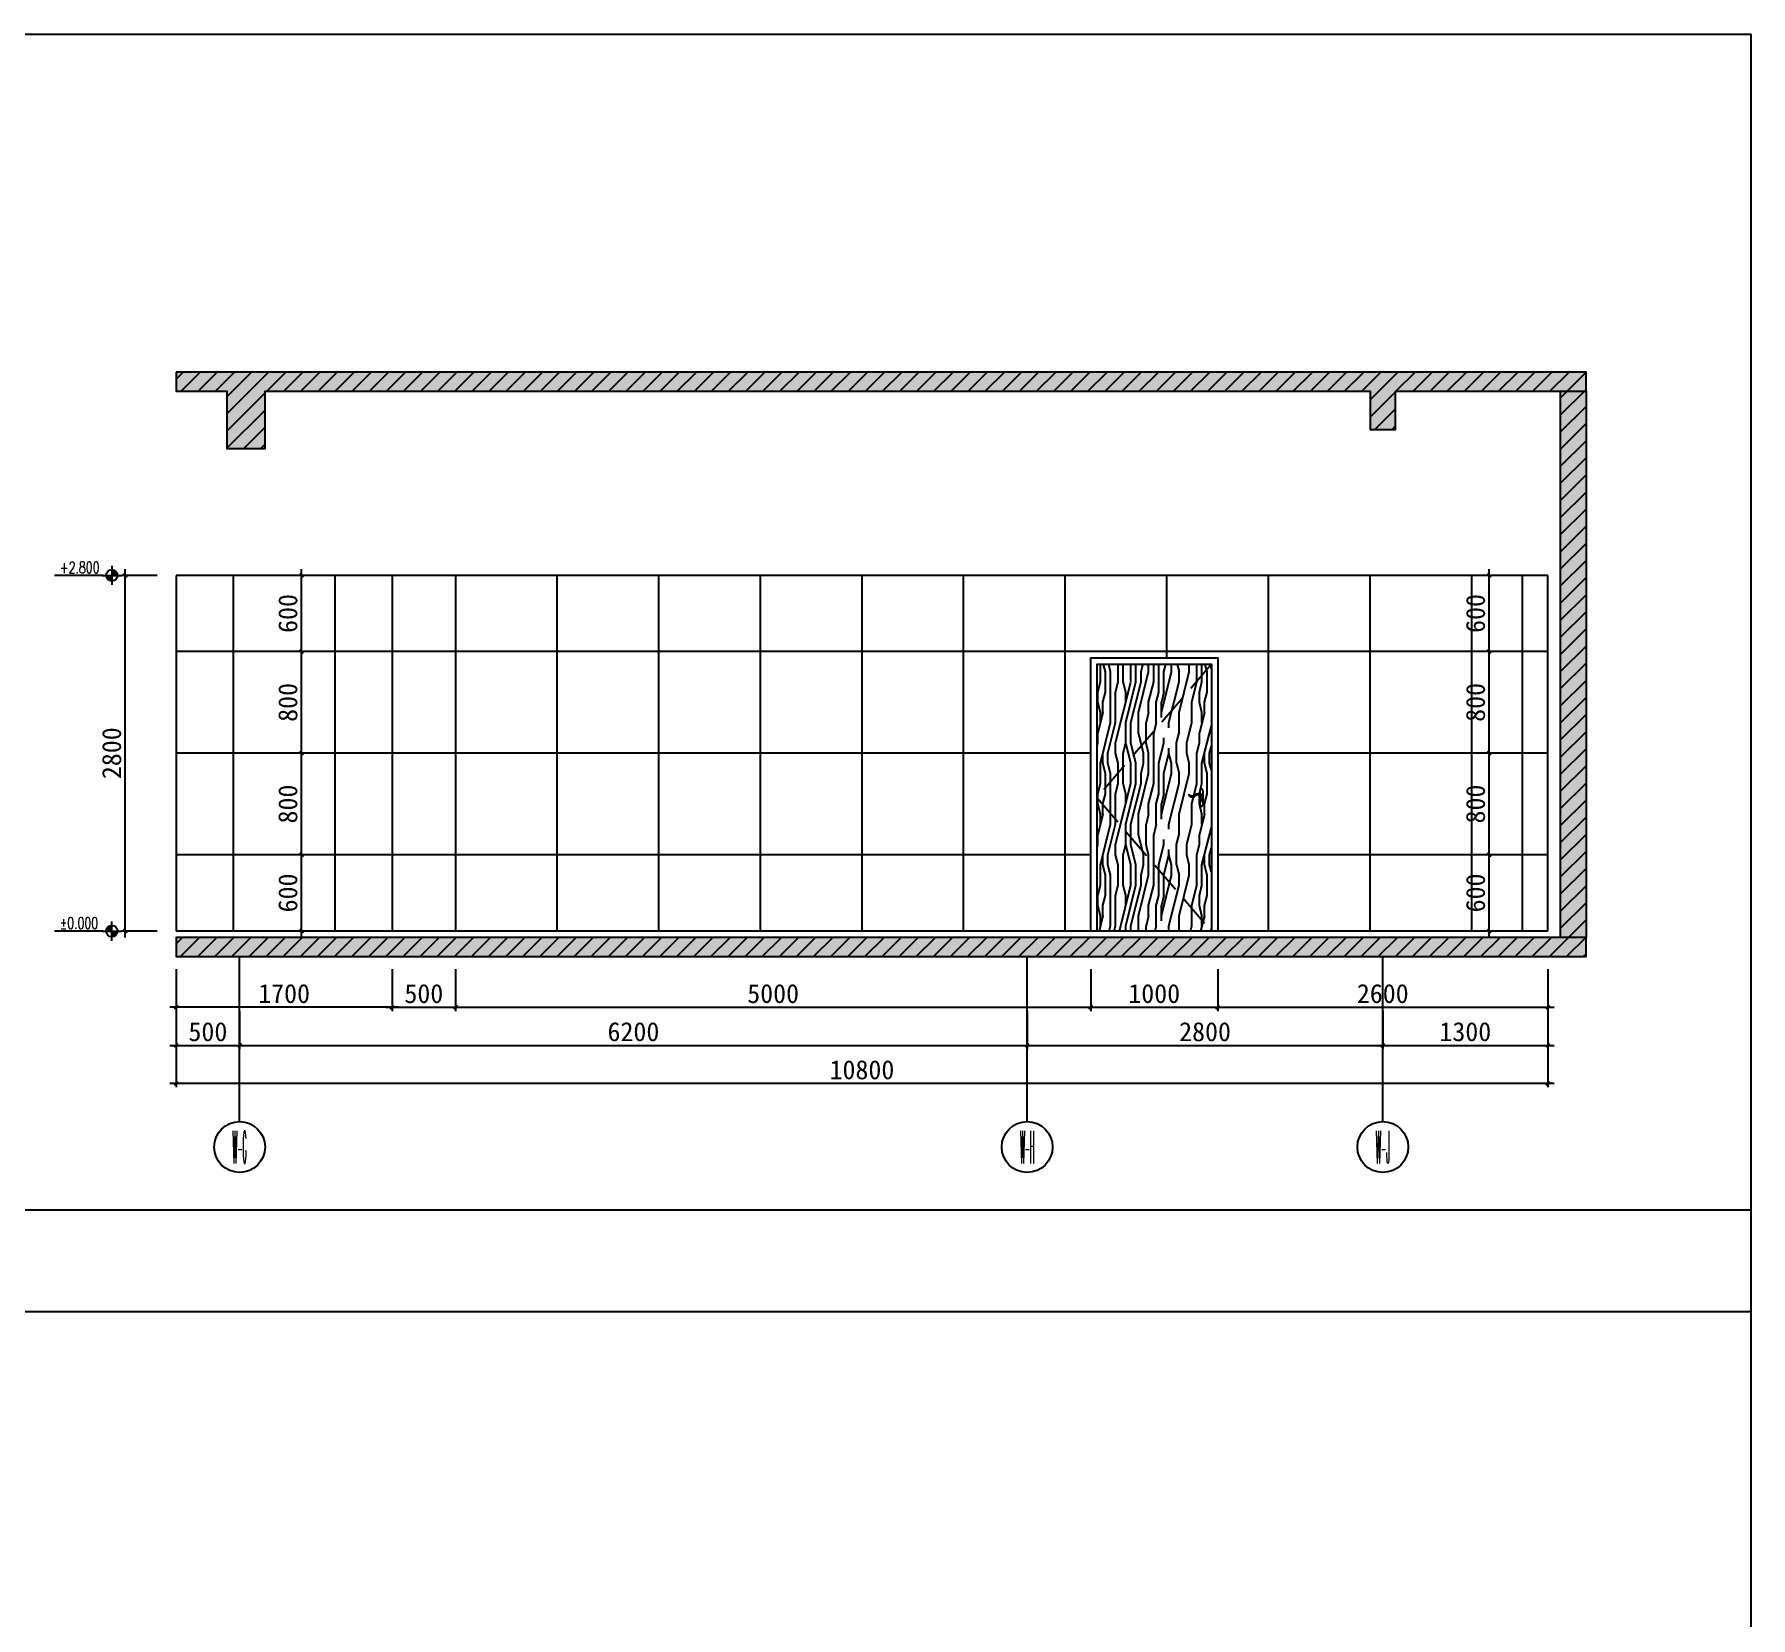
# Model space of a CAD drawing. Header units: millimetres. Extents: x 110215 to 630040, y -488650 to 141897.
# Drawn here: x 336067 to 349578, y 2886 to 15350 of the extents above; entities that cross this region are included whole.
import ezdxf
from ezdxf.enums import TextEntityAlignment as Align
from ezdxf.xclip import XClip

# ---------------------------------------------------------------- set-up
doc = ezdxf.new("R2010")
doc.units = ezdxf.units.MM
doc.header["$LTSCALE"] = 1000
doc.header["$XCLIPFRAME"] = 0
doc.linetypes.add('DASH', pattern=[0.35, 0.25, -0.1])
doc.layers.get('Defpoints').update_dxf_attribs({"color": 2})
for name, color, linetype in [('0-118标注', 2, 'Continuous'), ('0-140a立面通高转折线', 2, 'Continuous'), ('0-140c立面材料填充', 250, 'Continuous'), ('0-140d立面材料分隔', 146, 'Continuous'), ('0-140立面图剖切线', 4, 'Continuous')]:
    doc.layers.add(name, color=color, linetype=linetype)
doc.styles.add('_TCH_AXIS', font='COMPLEX', dxfattribs={"bigfont": 'GBCBIG'})
doc.styles.add('COMPLEX', font='COMPLEX')
doc.styles.add('DIM_FONT', font='SIMPLEX', dxfattribs={"width": 0.7, "bigfont": 'GBCBIG'})
doc.styles.add('黑体', font='simhei.ttf')
doc.dimstyles.new('50', dxfattribs={"dimscale": 50, "dimtxt": 3, "dimasz": 0.6, "dimexe": 0.6, "dimexo": 0.6, "dimtad": 1, "dimdec": 0, "dimdsep": 46, "dimtxsty": '黑体', "dimblk1": 'ARCHTICK', "dimblk2": 'ARCHTICK', "dimsah": 1, "dimcen": 0, "dimdle": 1, "dimclrd": 251, "dimclre": 251, "dimclrt": 2, "dimadec": 0, "dimazin": 0, "dimtfac": 1, "dimtdec": 0, "dimtix": 1, "dimtmove": 2, "dimatfit": 3, "dimldrblk": 'DOT', "dimfxl": 0, "dimtolj": 1, "dimtzin": 0, "dimarcsym": 0})

# ---------------------------------------------------------------- blocks, each defined once
blk = doc.blocks.new('_ArchTick')
at = {"color": 0, "linetype": 'ByBlock', "const_width": 0.4}
blk.add_lwpolyline([(-0.5, -0.5), (0.5, 0.5)], dxfattribs=at)
blk = doc.blocks.new('*D899')
at = {"color": 251, "lineweight": -2, "transparency": 16777216}
for p, q in [((306588, 7361), (306588, 7061)), ((359011, 7361), (359011, 7061)), ((306538, 7091), (359061, 7091))]:
    blk.add_line(p, q, dxfattribs=at)
at = {"layer": 'Defpoints', "color": 0, "transparency": 16777216}
for p in [(306588, 7391), (359011, 7391), (359011, 7091)]:
    blk.add_point(p, dxfattribs=at)
at = {"color": 251, "lineweight": -2, "transparency": 16777216, "xscale": 30, "yscale": 30, "zscale": 30, "rotation": 180}
blk.add_blockref('_ArchTick', (306588, 7091), dxfattribs=at)
at = {"color": 251, "lineweight": -2, "transparency": 16777216, "xscale": 30, "yscale": 30, "zscale": 30}
blk.add_blockref('_ArchTick', (359011, 7091), dxfattribs=at)
at = {"color": 2, "transparency": 16777216, "insert": (332799, 7197), "char_height": 150, "attachment_point": 5, "style": '黑体'}
blk.add_mtext('\\A1;52423', dxfattribs=at)
blk = doc.blocks.new('_DOT')
at = {"color": 0, "linetype": 'ByBlock'}
blk.add_line((-0.5, 0), (-1, 0), dxfattribs=at)
at = {"color": 0, "linetype": 'ByBlock', "const_width": 0.5}
blk.add_lwpolyline([(-0.25, 0, 1), (0.25, 0, 1)], format="xyb", close=True, dxfattribs=at)
blk = doc.blocks.new('*D1014')
at = {"color": 251, "lineweight": -2, "transparency": 16777216}
for p, q in [((337183, 7991), (337183, 7661)), ((338883, 7991), (338883, 7661)), ((338933, 7691), (337133, 7691))]:
    blk.add_line(p, q, dxfattribs=at)
at = {"layer": 'Defpoints', "color": 0, "transparency": 16777216}
for p in [(337183, 8091), (338883, 8091), (337183, 7691)]:
    blk.add_point(p, dxfattribs=at)
at = {"color": 251, "lineweight": -2, "transparency": 16777216, "xscale": 30, "yscale": 30, "zscale": 30, "rotation": 180}
blk.add_blockref('_ArchTick', (337183, 7691), dxfattribs=at)
at = {"color": 251, "lineweight": -2, "transparency": 16777216, "xscale": 30, "yscale": 30, "zscale": 30}
blk.add_blockref('_ArchTick', (338883, 7691), dxfattribs=at)
at = {"color": 2, "transparency": 16777216, "insert": (338033, 7798), "char_height": 150, "attachment_point": 5, "style": '黑体'}
blk.add_mtext('\\A1;1700', dxfattribs=at)
blk = doc.blocks.new('*D1015')
at = {"color": 251, "lineweight": -2, "transparency": 16777216}
for p, q in [((338883, 7991), (338883, 7661)), ((339383, 7991), (339383, 7661)), ((338833, 7691), (339433, 7691))]:
    blk.add_line(p, q, dxfattribs=at)
at = {"layer": 'Defpoints', "color": 0, "transparency": 16777216}
for p in [(338883, 8091), (339383, 8091), (339383, 7691)]:
    blk.add_point(p, dxfattribs=at)
at = {"color": 251, "lineweight": -2, "transparency": 16777216, "xscale": 30, "yscale": 30, "zscale": 30, "rotation": 180}
blk.add_blockref('_ArchTick', (338883, 7691), dxfattribs=at)
at = {"color": 251, "lineweight": -2, "transparency": 16777216, "xscale": 30, "yscale": 30, "zscale": 30}
blk.add_blockref('_ArchTick', (339383, 7691), dxfattribs=at)
at = {"color": 2, "transparency": 16777216, "insert": (339133, 7798), "char_height": 150, "attachment_point": 5, "style": '黑体'}
blk.add_mtext('\\A1;500', dxfattribs=at)
blk = doc.blocks.new('*D1016')
at = {"color": 251, "lineweight": -2, "transparency": 16777216}
for p, q in [((339383, 7991), (339383, 7661)), ((344383, 7991), (344383, 7661)), ((339333, 7691), (344433, 7691))]:
    blk.add_line(p, q, dxfattribs=at)
at = {"layer": 'Defpoints', "color": 0, "transparency": 16777216}
for p in [(339383, 8091), (344383, 8091), (344383, 7691)]:
    blk.add_point(p, dxfattribs=at)
at = {"color": 251, "lineweight": -2, "transparency": 16777216, "xscale": 30, "yscale": 30, "zscale": 30, "rotation": 180}
blk.add_blockref('_ArchTick', (339383, 7691), dxfattribs=at)
at = {"color": 251, "lineweight": -2, "transparency": 16777216, "xscale": 30, "yscale": 30, "zscale": 30}
blk.add_blockref('_ArchTick', (344383, 7691), dxfattribs=at)
at = {"color": 2, "transparency": 16777216, "insert": (341883, 7798), "char_height": 150, "attachment_point": 5, "style": '黑体'}
blk.add_mtext('\\A1;5000', dxfattribs=at)
blk = doc.blocks.new('*D1017')
at = {"color": 251, "lineweight": -2, "transparency": 16777216}
for p, q in [((344383, 7991), (344383, 7661)), ((345383, 7991), (345383, 7661)), ((344333, 7691), (345433, 7691))]:
    blk.add_line(p, q, dxfattribs=at)
at = {"layer": 'Defpoints', "color": 0, "transparency": 16777216}
for p in [(344383, 8091), (345383, 8091), (345383, 7691)]:
    blk.add_point(p, dxfattribs=at)
at = {"color": 251, "lineweight": -2, "transparency": 16777216, "xscale": 30, "yscale": 30, "zscale": 30, "rotation": 180}
blk.add_blockref('_ArchTick', (344383, 7691), dxfattribs=at)
at = {"color": 251, "lineweight": -2, "transparency": 16777216, "xscale": 30, "yscale": 30, "zscale": 30}
blk.add_blockref('_ArchTick', (345383, 7691), dxfattribs=at)
at = {"color": 2, "transparency": 16777216, "insert": (344883, 7798), "char_height": 150, "attachment_point": 5, "style": '黑体'}
blk.add_mtext('\\A1;1000', dxfattribs=at)
blk = doc.blocks.new('*D1018')
at = {"color": 251, "lineweight": -2, "transparency": 16777216}
for p, q in [((345383, 7991), (345383, 7661)), ((347982, 7991), (347982, 7661)), ((345333, 7691), (348032, 7691))]:
    blk.add_line(p, q, dxfattribs=at)
at = {"layer": 'Defpoints', "color": 0, "transparency": 16777216}
for p in [(345383, 8091), (347982, 8091), (347982, 7691)]:
    blk.add_point(p, dxfattribs=at)
at = {"color": 251, "lineweight": -2, "transparency": 16777216, "xscale": 30, "yscale": 30, "zscale": 30, "rotation": 180}
blk.add_blockref('_ArchTick', (345383, 7691), dxfattribs=at)
at = {"color": 251, "lineweight": -2, "transparency": 16777216, "xscale": 30, "yscale": 30, "zscale": 30}
blk.add_blockref('_ArchTick', (347982, 7691), dxfattribs=at)
at = {"color": 2, "transparency": 16777216, "insert": (346682, 7798), "char_height": 150, "attachment_point": 5, "style": '黑体'}
blk.add_mtext('\\A1;2600', dxfattribs=at)
blk = doc.blocks.new('*D1019')
at = {"color": 251, "lineweight": -2, "transparency": 16777216}
for p, q in [((337183, 7661), (337183, 7361)), ((337683, 7661), (337683, 7361)), ((337133, 7391), (337733, 7391))]:
    blk.add_line(p, q, dxfattribs=at)
at = {"layer": 'Defpoints', "color": 0, "transparency": 16777216}
for p in [(337183, 7691), (337683, 7691), (337683, 7391)]:
    blk.add_point(p, dxfattribs=at)
at = {"color": 251, "lineweight": -2, "transparency": 16777216, "xscale": 30, "yscale": 30, "zscale": 30, "rotation": 180}
blk.add_blockref('_ArchTick', (337183, 7391), dxfattribs=at)
at = {"color": 251, "lineweight": -2, "transparency": 16777216, "xscale": 30, "yscale": 30, "zscale": 30}
blk.add_blockref('_ArchTick', (337683, 7391), dxfattribs=at)
at = {"color": 2, "transparency": 16777216, "insert": (337433, 7498), "char_height": 150, "attachment_point": 5, "style": '黑体'}
blk.add_mtext('\\A1;500', dxfattribs=at)
blk = doc.blocks.new('*D1020')
at = {"color": 251, "lineweight": -2, "transparency": 16777216}
for p, q in [((337683, 7661), (337683, 7361)), ((343883, 7661), (343883, 7361)), ((337633, 7391), (343933, 7391))]:
    blk.add_line(p, q, dxfattribs=at)
at = {"layer": 'Defpoints', "color": 0, "transparency": 16777216}
for p in [(337683, 7691), (343883, 7691), (343883, 7391)]:
    blk.add_point(p, dxfattribs=at)
at = {"color": 251, "lineweight": -2, "transparency": 16777216, "xscale": 30, "yscale": 30, "zscale": 30, "rotation": 180}
blk.add_blockref('_ArchTick', (337683, 7391), dxfattribs=at)
at = {"color": 251, "lineweight": -2, "transparency": 16777216, "xscale": 30, "yscale": 30, "zscale": 30}
blk.add_blockref('_ArchTick', (343883, 7391), dxfattribs=at)
at = {"color": 2, "transparency": 16777216, "insert": (340783, 7498), "char_height": 150, "attachment_point": 5, "style": '黑体'}
blk.add_mtext('\\A1;6200', dxfattribs=at)
blk = doc.blocks.new('*D1021')
at = {"color": 251, "lineweight": -2, "transparency": 16777216}
for p, q in [((343883, 7661), (343883, 7361)), ((346682, 7661), (346682, 7361)), ((343833, 7391), (346732, 7391))]:
    blk.add_line(p, q, dxfattribs=at)
at = {"layer": 'Defpoints', "color": 0, "transparency": 16777216}
for p in [(343883, 7691), (346682, 7691), (346682, 7391)]:
    blk.add_point(p, dxfattribs=at)
at = {"color": 251, "lineweight": -2, "transparency": 16777216, "xscale": 30, "yscale": 30, "zscale": 30, "rotation": 180}
blk.add_blockref('_ArchTick', (343883, 7391), dxfattribs=at)
at = {"color": 251, "lineweight": -2, "transparency": 16777216, "xscale": 30, "yscale": 30, "zscale": 30}
blk.add_blockref('_ArchTick', (346682, 7391), dxfattribs=at)
at = {"color": 2, "transparency": 16777216, "insert": (345283, 7498), "char_height": 150, "attachment_point": 5, "style": '黑体'}
blk.add_mtext('\\A1;2800', dxfattribs=at)
blk = doc.blocks.new('*D1022')
at = {"color": 251, "lineweight": -2, "transparency": 16777216}
for p, q in [((346682, 7661), (346682, 7361)), ((347982, 7661), (347982, 7361)), ((346632, 7391), (348032, 7391))]:
    blk.add_line(p, q, dxfattribs=at)
at = {"layer": 'Defpoints', "color": 0, "transparency": 16777216}
for p in [(346682, 7691), (347982, 7691), (347982, 7391)]:
    blk.add_point(p, dxfattribs=at)
at = {"color": 251, "lineweight": -2, "transparency": 16777216, "xscale": 30, "yscale": 30, "zscale": 30, "rotation": 180}
blk.add_blockref('_ArchTick', (346682, 7391), dxfattribs=at)
at = {"color": 251, "lineweight": -2, "transparency": 16777216, "xscale": 30, "yscale": 30, "zscale": 30}
blk.add_blockref('_ArchTick', (347982, 7391), dxfattribs=at)
at = {"color": 2, "transparency": 16777216, "insert": (347332, 7498), "char_height": 150, "attachment_point": 5, "style": '黑体'}
blk.add_mtext('\\A1;1300', dxfattribs=at)
blk = doc.blocks.new('*D1023')
at = {"color": 251, "lineweight": -2, "transparency": 16777216}
for p, q in [((337183, 7361), (337183, 7061)), ((347982, 7361), (347982, 7061)), ((348032, 7091), (337133, 7091))]:
    blk.add_line(p, q, dxfattribs=at)
at = {"layer": 'Defpoints', "color": 0, "transparency": 16777216}
for p in [(337183, 7391), (347982, 7391), (337183, 7091)]:
    blk.add_point(p, dxfattribs=at)
at = {"color": 251, "lineweight": -2, "transparency": 16777216, "xscale": 30, "yscale": 30, "zscale": 30, "rotation": 180}
blk.add_blockref('_ArchTick', (337183, 7091), dxfattribs=at)
at = {"color": 251, "lineweight": -2, "transparency": 16777216, "xscale": 30, "yscale": 30, "zscale": 30}
blk.add_blockref('_ArchTick', (347982, 7091), dxfattribs=at)
at = {"color": 2, "transparency": 16777216, "insert": (342582, 7198), "char_height": 150, "attachment_point": 5, "style": '黑体'}
blk.add_mtext('\\A1;10800', dxfattribs=at)
blk = doc.blocks.new('_AXISO')
blk.add_circle((0, 0), 0.5)
at = {"style": 'COMPLEX', "width": 1.041667}
blk.add_attdef('A', text='', height=0.56, dxfattribs=at).set_placement((-0.25, -0.28), (0.25, -0.28), align=Align.FIT)
blk = doc.blocks.new('*D1024')
at = {"color": 251, "lineweight": -2, "transparency": 16777216}
for p, q in [((337033, 11091), (336753, 11091)), ((336783, 8241), (336783, 11141)), ((337033, 8291), (336753, 8291))]:
    blk.add_line(p, q, dxfattribs=at)
at = {"layer": 'Defpoints', "color": 0, "transparency": 16777216}
for p in [(336783, 11091), (337183, 11091), (337183, 8291)]:
    blk.add_point(p, dxfattribs=at)
at = {"color": 251, "lineweight": -2, "transparency": 16777216, "xscale": 30, "yscale": 30, "zscale": 30}
for p, rotation in [((336783, 11091), 90), ((336783, 8291), 270)]:
    blk.add_blockref('_ArchTick', p, dxfattribs=dict(at, rotation=rotation))
at = {"color": 2, "transparency": 16777216, "insert": (336676, 9691), "char_height": 150, "attachment_point": 5, "rotation": 90, "style": '黑体'}
blk.add_mtext('\\A1;2800', dxfattribs=at)
blk = doc.blocks.new('*U702')
at = {"extrusion": (0, 0, -1)}
for points in [[(0, 0), (1.5, 0, 0.414214), (0, 1.5)], [(0, 0), (-1.5, 0, 0.414214), (0, -1.5)]]:
    blk.add_hatch(color=256, dxfattribs=at).paths.add_polyline_path(points)
for p, q in [((-2.25, 0), (-15.09, 0)), ((-2.52, 0), (2.52, 0)), ((0, -2.52), (0, 2.52))]:
    blk.add_line(p, q)
blk.add_circle((0, 0), 1.5)
at = {"style": 'DIM_FONT', "width": 0.7, "flags": 8}
blk.add_attdef('%%P0.000', (-13.68, -0.59), '', height=3, dxfattribs=at)
blk = doc.blocks.new('*U703')
at = {"extrusion": (0, 0, -1)}
for points in [[(0, 0), (1.5, 0, -0.414214), (0, -1.5)], [(0, 0), (-1.5, 0, -0.414214), (0, 1.5)]]:
    blk.add_hatch(color=256, dxfattribs=at).paths.add_polyline_path(points)
for p, q in [((-2.25, 0), (-15.09, 0)), ((-2.52, 0), (2.52, 0)), ((0, 2.52), (0, -2.52))]:
    blk.add_line(p, q)
blk.add_circle((0, 0), 1.5)
at = {"style": 'DIM_FONT', "width": 0.7, "flags": 8}
blk.add_attdef('%%P0.000', (-13.68, 0.59), '', height=3, dxfattribs=at)
blk = doc.blocks.new('*D1025')
at = {"color": 251, "lineweight": -2, "transparency": 16777216}
for p, q in [((338170, 8241), (338170, 8941)), ((338403, 8891), (338140, 8891)), ((338403, 8291), (338140, 8291))]:
    blk.add_line(p, q, dxfattribs=at)
at = {"layer": 'Defpoints', "color": 0, "transparency": 16777216}
for p in [(338170, 8891), (338433, 8891), (338433, 8291)]:
    blk.add_point(p, dxfattribs=at)
at = {"color": 251, "lineweight": -2, "transparency": 16777216, "xscale": 30, "yscale": 30, "zscale": 30}
for p, rotation in [((338170, 8891), 90), ((338170, 8291), 270)]:
    blk.add_blockref('_ArchTick', p, dxfattribs=dict(at, rotation=rotation))
at = {"color": 2, "transparency": 16777216, "insert": (338063, 8591), "char_height": 150, "attachment_point": 5, "rotation": 90, "style": '黑体'}
blk.add_mtext('\\A1;600', dxfattribs=at)
blk = doc.blocks.new('*D1026')
at = {"color": 251, "lineweight": -2, "transparency": 16777216}
for p, q in [((338170, 8841), (338170, 9741)), ((338403, 9691), (338140, 9691)), ((338403, 8891), (338140, 8891))]:
    blk.add_line(p, q, dxfattribs=at)
at = {"layer": 'Defpoints', "color": 0, "transparency": 16777216}
for p in [(338170, 9691), (338433, 9691), (338433, 8891)]:
    blk.add_point(p, dxfattribs=at)
at = {"color": 251, "lineweight": -2, "transparency": 16777216, "xscale": 30, "yscale": 30, "zscale": 30}
for p, rotation in [((338170, 9691), 90), ((338170, 8891), 270)]:
    blk.add_blockref('_ArchTick', p, dxfattribs=dict(at, rotation=rotation))
at = {"color": 2, "transparency": 16777216, "insert": (338063, 9291), "char_height": 150, "attachment_point": 5, "rotation": 90, "style": '黑体'}
blk.add_mtext('\\A1;800', dxfattribs=at)
blk = doc.blocks.new('*D1027')
at = {"color": 251, "lineweight": -2, "transparency": 16777216}
for p, q in [((338170, 9641), (338170, 10541)), ((338403, 10491), (338140, 10491)), ((338403, 9691), (338140, 9691))]:
    blk.add_line(p, q, dxfattribs=at)
at = {"layer": 'Defpoints', "color": 0, "transparency": 16777216}
for p in [(338170, 10491), (338433, 10491), (338433, 9691)]:
    blk.add_point(p, dxfattribs=at)
at = {"color": 251, "lineweight": -2, "transparency": 16777216, "xscale": 30, "yscale": 30, "zscale": 30}
for p, rotation in [((338170, 10491), 90), ((338170, 9691), 270)]:
    blk.add_blockref('_ArchTick', p, dxfattribs=dict(at, rotation=rotation))
at = {"color": 2, "transparency": 16777216, "insert": (338063, 10091), "char_height": 150, "attachment_point": 5, "rotation": 90, "style": '黑体'}
blk.add_mtext('\\A1;800', dxfattribs=at)
blk = doc.blocks.new('*D1028')
at = {"color": 251, "lineweight": -2, "transparency": 16777216}
for p, q in [((338403, 11091), (338140, 11091)), ((338170, 10441), (338170, 11141)), ((338403, 10491), (338140, 10491))]:
    blk.add_line(p, q, dxfattribs=at)
at = {"layer": 'Defpoints', "color": 0, "transparency": 16777216}
for p in [(338170, 11091), (338433, 11091), (338433, 10491)]:
    blk.add_point(p, dxfattribs=at)
at = {"color": 251, "lineweight": -2, "transparency": 16777216, "xscale": 30, "yscale": 30, "zscale": 30}
for p, rotation in [((338170, 11091), 90), ((338170, 10491), 270)]:
    blk.add_blockref('_ArchTick', p, dxfattribs=dict(at, rotation=rotation))
at = {"color": 2, "transparency": 16777216, "insert": (338063, 10791), "char_height": 150, "attachment_point": 5, "rotation": 90, "style": '黑体'}
blk.add_mtext('\\A1;600', dxfattribs=at)
blk = doc.blocks.new('*D1029')
at = {"color": 251, "lineweight": -2, "transparency": 16777216}
for p, q in [((347520, 8241), (347520, 8941)), ((347753, 8891), (347490, 8891)), ((347753, 8291), (347490, 8291))]:
    blk.add_line(p, q, dxfattribs=at)
at = {"layer": 'Defpoints', "color": 0, "transparency": 16777216}
for p in [(347520, 8891), (347783, 8891), (347783, 8291)]:
    blk.add_point(p, dxfattribs=at)
at = {"color": 251, "lineweight": -2, "transparency": 16777216, "xscale": 30, "yscale": 30, "zscale": 30}
for p, rotation in [((347520, 8891), 90), ((347520, 8291), 270)]:
    blk.add_blockref('_ArchTick', p, dxfattribs=dict(at, rotation=rotation))
at = {"color": 2, "transparency": 16777216, "insert": (347413, 8591), "char_height": 150, "attachment_point": 5, "rotation": 90, "style": '黑体'}
blk.add_mtext('\\A1;600', dxfattribs=at)
blk = doc.blocks.new('*D1030')
at = {"color": 251, "lineweight": -2, "transparency": 16777216}
for p, q in [((347520, 8841), (347520, 9741)), ((347753, 9691), (347490, 9691)), ((347753, 8891), (347490, 8891))]:
    blk.add_line(p, q, dxfattribs=at)
at = {"layer": 'Defpoints', "color": 0, "transparency": 16777216}
for p in [(347520, 9691), (347783, 9691), (347783, 8891)]:
    blk.add_point(p, dxfattribs=at)
at = {"color": 251, "lineweight": -2, "transparency": 16777216, "xscale": 30, "yscale": 30, "zscale": 30}
for p, rotation in [((347520, 9691), 90), ((347520, 8891), 270)]:
    blk.add_blockref('_ArchTick', p, dxfattribs=dict(at, rotation=rotation))
at = {"color": 2, "transparency": 16777216, "insert": (347413, 9291), "char_height": 150, "attachment_point": 5, "rotation": 90, "style": '黑体'}
blk.add_mtext('\\A1;800', dxfattribs=at)
blk = doc.blocks.new('*D1031')
at = {"color": 251, "lineweight": -2, "transparency": 16777216}
for p, q in [((347520, 9641), (347520, 10541)), ((347753, 10491), (347490, 10491)), ((347753, 9691), (347490, 9691))]:
    blk.add_line(p, q, dxfattribs=at)
at = {"layer": 'Defpoints', "color": 0, "transparency": 16777216}
for p in [(347520, 10491), (347783, 10491), (347783, 9691)]:
    blk.add_point(p, dxfattribs=at)
at = {"color": 251, "lineweight": -2, "transparency": 16777216, "xscale": 30, "yscale": 30, "zscale": 30}
for p, rotation in [((347520, 10491), 90), ((347520, 9691), 270)]:
    blk.add_blockref('_ArchTick', p, dxfattribs=dict(at, rotation=rotation))
at = {"color": 2, "transparency": 16777216, "insert": (347413, 10091), "char_height": 150, "attachment_point": 5, "rotation": 90, "style": '黑体'}
blk.add_mtext('\\A1;800', dxfattribs=at)
blk = doc.blocks.new('*D1032')
at = {"color": 251, "lineweight": -2, "transparency": 16777216}
for p, q in [((347753, 11091), (347490, 11091)), ((347520, 10441), (347520, 11141)), ((347753, 10491), (347490, 10491))]:
    blk.add_line(p, q, dxfattribs=at)
at = {"layer": 'Defpoints', "color": 0, "transparency": 16777216}
for p in [(347520, 11091), (347783, 11091), (347783, 10491)]:
    blk.add_point(p, dxfattribs=at)
at = {"color": 251, "lineweight": -2, "transparency": 16777216, "xscale": 30, "yscale": 30, "zscale": 30}
for p, rotation in [((347520, 11091), 90), ((347520, 10491), 270)]:
    blk.add_blockref('_ArchTick', p, dxfattribs=dict(at, rotation=rotation))
at = {"color": 2, "transparency": 16777216, "insert": (347413, 10791), "char_height": 150, "attachment_point": 5, "rotation": 90, "style": '黑体'}
blk.add_mtext('\\A1;600', dxfattribs=at)
blk = doc.blocks.new('门拉手-2')
at = {"color": 4}
for p, q in [((-10, 6), (-10, 30)), ((10, -63), (10, 30)), ((-10, -63), (-10, 0))]:
    blk.add_line(p, q, dxfattribs=at)
at = {"color": 8}
for p, q in [((-2, -27), (-2, -39)), ((-2, -39), (2, -39)), ((2, -27), (2, -39))]:
    blk.add_line(p, q, dxfattribs=at)
for centre, radius in [((0, 0), 7.5), ((0, -23), 3.75)]:
    blk.add_circle(centre, radius, dxfattribs=at)
for centre, radius, start, end in [((-82, 1), 1.43, 54.3956, 226.4412), ((-62, 28), 32.3, 233.0421, 307.7382), ((-22, -24), 33, 60.1153, 127.3422), ((-22, -31), 33, 62.8202, 127.3422), ((-61, 17), 28.5, 217.9283, 310.3521)]:
    blk.add_arc(centre, radius, start, end, dxfattribs=at)
at = {"color": 4}
for centre, start, end in [((-5, 30), 90, 180), ((0, 35), 0, 180), ((5, 30), 0, 90), ((-5, -63), 180, 270), ((0, -68), 180, 0), ((5, -63), 270, 0)]:
    blk.add_arc(centre, 5, start, end, dxfattribs=at)
blk = doc.blocks.new('dfsfds')
h = blk.add_hatch()
h.set_pattern_fill('ANSI31', color=250, scale=30)
h.paths.add_polyline_path([(359010.9, 12690.4), (359010.9, 12540.4), (358762.7, 12540.4), (358762.7, 11840.4), (358411.1, 11840.4), (358411.1, 12540.4), (355200.9, 12540.4), (355200.9, 11840.4), (354519.3, 11840.4), (354519.3, 12540.4), (350959.9, 12540.4), (350959.9, 11840.4), (350334.2, 11840.4), (350334.2, 12540.4), (346614.2, 12540.4), (346614.2, 11840.4), (346014.2, 11840.4), (346014.2, 12540.4), (344144.2, 12540.4), (344144.2, 11840.4), (343544.2, 11840.4), (343544.2, 12540.4), (340644.2, 12540.4), (340644.2, 11840.4), (340144.2, 11840.4), (340144.2, 12540.4), (337314.2, 12540.4), (337314.2, 11840.4), (336814.2, 11840.4), (336814.2, 12540.4), (335414.2, 12540.4), (335414.2, 11840.4), (334814.2, 11840.4), (334814.2, 12540.4), (333064.2, 12540.4), (333064.2, 11840.4), (332564.2, 11840.4), (332564.2, 12540.4), (330094.2, 12540.4), (330094.2, 11840.4), (329594.2, 11840.4), (329594.2, 12540.4), (327004.2, 12540.4), (327004.2, 11840.4), (326404.2, 11840.4), (326404.2, 12540.4), (325304.2, 12540.4), (325304.2, 11840.4), (324804.2, 11840.4), (324804.2, 12540.4), (322114.2, 12540.4), (322114.2, 11840.4), (321514.2, 11840.4), (321514.2, 12540.4), (319114.2, 12540.4), (319114.2, 11840.4), (318514.2, 11840.4), (318514.2, 12540.4), (316784.2, 12540.4), (316784.2, 11840.4), (316284.2, 11840.4), (316284.2, 12540.4), (313184.2, 12540.4), (313184.2, 11840.4), (312584.2, 11840.4), (312584.2, 12540.4), (311934.2, 12540.4), (311934.2, 11840.4), (311334.2, 11840.4), (311334.2, 12540.4), (309434.2, 12540.4), (309434.2, 11840.4), (308934.2, 11840.4), (308934.2, 12540.4), (306587.7, 12540.4), (306587.7, 12690.4)])
h.paths.add_polyline_path([(359010.9, 8240.8), (306587.7, 8240.8), (306587.7, 8090.8), (359010.9, 8090.8)])
at = {"layer": '0-140c立面材料填充'}
h = blk.add_hatch(dxfattribs=at)
h.set_pattern_fill('AR-CONC', color=256)
h.paths.add_polyline_path([(359010.9, 12690.4), (359010.9, 12540.4), (358762.7, 12540.4), (358762.7, 11840.4), (358411.1, 11840.4), (358411.1, 12540.4), (355200.9, 12540.4), (355200.9, 11840.4), (354519.3, 11840.4), (354519.3, 12540.4), (350959.9, 12540.4), (350959.9, 11840.4), (350334.2, 11840.4), (350334.2, 12540.4), (346614.2, 12540.4), (346614.2, 11840.4), (346014.2, 11840.4), (346014.2, 12540.4), (344144.2, 12540.4), (344144.2, 11840.4), (343544.2, 11840.4), (343544.2, 12540.4), (340644.2, 12540.4), (340644.2, 11840.4), (340144.2, 11840.4), (340144.2, 12540.4), (337314.2, 12540.4), (337314.2, 11840.4), (336814.2, 11840.4), (336814.2, 12540.4), (335414.2, 12540.4), (335414.2, 11840.4), (334814.2, 11840.4), (334814.2, 12540.4), (333064.2, 12540.4), (333064.2, 11840.4), (332564.2, 11840.4), (332564.2, 12540.4), (330094.2, 12540.4), (330094.2, 11840.4), (329594.2, 11840.4), (329594.2, 12540.4), (327004.2, 12540.4), (327004.2, 11840.4), (326404.2, 11840.4), (326404.2, 12540.4), (325304.2, 12540.4), (325304.2, 11840.4), (324804.2, 11840.4), (324804.2, 12540.4), (322114.2, 12540.4), (322114.2, 11840.4), (321514.2, 11840.4), (321514.2, 12540.4), (319114.2, 12540.4), (319114.2, 11840.4), (318514.2, 11840.4), (318514.2, 12540.4), (316784.2, 12540.4), (316784.2, 11840.4), (316284.2, 11840.4), (316284.2, 12540.4), (313184.2, 12540.4), (313184.2, 11840.4), (312584.2, 11840.4), (312584.2, 12540.4), (311934.2, 12540.4), (311934.2, 11840.4), (311334.2, 11840.4), (311334.2, 12540.4), (309434.2, 12540.4), (309434.2, 11840.4), (308934.2, 11840.4), (308934.2, 12540.4), (306587.7, 12540.4), (306587.7, 12690.4)])
h.paths.add_polyline_path([(359010.9, 8240.8), (306587.7, 8240.8), (306587.7, 8090.8), (359010.9, 8090.8)])
for points in [[(359010.9, 12690.4), (359010.9, 12540.4), (358762.7, 12540.4), (358762.7, 11840.4), (358411.1, 11840.4), (358411.1, 12540.4), (355200.9, 12540.4)], [(306587.7, 12690.4), (359010.9, 12690.4)]]:
    blk.add_lwpolyline(points)
blk.add_lwpolyline([(359010.9, 8240.8), (306587.7, 8240.8), (306587.7, 8090.8), (359010.9, 8090.8)], close=True)
at = {"layer": '0-140d立面材料分隔'}
for p, q in [((359110.9, 10990.8), (326102.7, 10990.8)), ((359110.9, 10980.8), (326102.7, 10980.8)), ((359110.9, 10600.8), (326102.7, 10600.8)), ((359110.9, 10590.8), (326102.7, 10590.8)), ((359110.9, 10490.8), (326102.7, 10490.8))]:
    blk.add_line(p, q, dxfattribs=at)
at = {"layer": '0-140立面图剖切线'}
for p, q in [((306487.7, 11090.8), (359110.9, 11090.8)), ((306587.7, 8290.8), (359010.9, 8290.8))]:
    blk.add_line(p, q, dxfattribs=at)
dim = blk.add_linear_dim(base=(359010.9, 7090.8), p1=(306587.7, 7390.8), p2=(359010.9, 7390.8), dimstyle='50', override={"dimfxl": 6, "dimarcsym": 1})
dim.commit()
dim.dimension.update_dxf_attribs({"geometry": '*D899', "text_midpoint": (332799.3, 7197.1)})

msp = doc.modelspace()

# ---------------------------------------------------------------- hatches: boundary and pattern name
h = msp.add_hatch()
h.set_pattern_fill('ANSI31', color=250, scale=30)
h.set_pattern_definition([(45, (-53013.74, 28436.5), (-67.35192, 67.35192), [])])
h.paths.add_polyline_path([(337182.6, 12690.4), (337182.6, 12540.4), (337582.6, 12540.4), (337582.6, 12090.4), (337882.6, 12090.4), (337882.6, 12540.4), (346582.6, 12540.4), (346582.6, 12240.4), (346782.2, 12240.4), (346782.2, 12540.4), (348282.2, 12540.4), (348282.2, 12690.4)])
h.paths.add_polyline_path([(348082.2, 12540.4), (348282.2, 12540.4), (348282.2, 8240.8), (348082.2, 8240.8)])
h.paths.add_polyline_path([(348282.2, 8240.8), (337182.6, 8240.8), (337182.6, 8090.8), (348282.2, 8090.8)])
at = {"layer": '0-140c立面材料填充'}
h = msp.add_hatch(dxfattribs=at)
h.set_pattern_fill('AR-CONC', color=256)
h.set_pattern_definition([(50, (-53013.74, 28436.5), (182.18467, -15.939086), [19.05, -209.55]), (355, (-53013.74, 28436.5), (-35.24342, 191.056845), [15.24, -167.64058]), (100.451445, (-52998.56, 28435.17), (146.94125, 175.11775), [16.19001, -178.090245]), (46.1842, (-53013.74, 28487.3), (271.07904, -42.04233), [28.575, -314.325]), (96.63556, (-52991.15, 28483.8), (237.40413, 247.42612), [24.28502, -267.1356]), (351.18415, (-53013.74, 28487.3), (237.40413, 247.42612), [22.85997, -251.45973]), (21, (-52988.34, 28474.6), (151.61439, -102.2652), [19.05, -209.55]), (326, (-52988.34, 28474.6), (61.80203, 184.18797), [15.24, -167.64]), (71.451445, (-52975.7, 28466.08), (213.41642, 81.92277), [16.19001, -178.08994]), (37.5, (-53013.74, 28436.5), (3.088603, 84.555039), [0, -165.608, 0, -170.18, 0, -168.275]), (7.5, (-53013.74, 28436.5), (66.819663, 100.180575), [0, -97.028, 0, -161.798, 0, -64.135]), (327.5, (-53070.38, 28436.5), (135.590595, -5.728744), [0, -63.5, 0, -198.12, 0, -262.89]), (317.5, (-53095.78, 28436.5), (148.12918, 25.42649), [0, -82.55, 0, -131.572, 0, -186.69])])
h.paths.add_polyline_path([(337182.6, 12690.4), (337182.6, 12540.4), (337582.6, 12540.4), (337582.6, 12090.4), (337882.6, 12090.4), (337882.6, 12540.4), (346582.6, 12540.4), (346582.6, 12240.4), (346782.2, 12240.4), (346782.2, 12540.4), (348282.2, 12540.4), (348282.2, 12690.4)])
h.paths.add_polyline_path([(348082.2, 12540.4), (348282.2, 12540.4), (348282.2, 8240.8), (348082.2, 8240.8)])
h.paths.add_polyline_path([(348282.2, 8240.8), (337182.6, 8240.8), (337182.6, 8090.8), (348282.2, 8090.8)])
at = {"layer": '0-140d立面材料分隔'}
h = msp.add_hatch(dxfattribs=at)
h.set_pattern_fill('8PANEL', color=250, scale=800, angle=90)
h.set_pattern_definition([(90, (39478.5, -187748.6), (-800, 5e-14), [160, -240, 80, -320]), (90, (39458.5, -187188.6), (-800, 5e-14), [160, -640]), (90, (39418.5, -187268.6), (-800, 5e-14), [80, -720]), (90, (39398.5, -187708.6), (-800, 5e-14), [40, -560, 40, -160]), (90, (39358.5, -187428.6), (-800, 5e-14), [160, -240, 40, -360]), (90, (39338.5, -187628.6), (-800, 5e-14), [120, -680]), (90, (39318.5, -187428.6), (-800, 5e-14), [240, -560]), (90, (39298.5, -187668.6), (-800, 5e-14), [160, -640]), (90, (39278.5, -187348.6), (-800, 5e-14), [400, -400]), (90, (39238.5, -187588.6), (-800, 5e-14), [80, -240, 160, -320]), (90, (39218.5, -187028.6), (-800, 5e-14), [160, -640]), (90, (39198.5, -187188.6), (-800, 5e-14), [80, -720]), (90, (39178.5, -187348.6), (-800, 5e-14), [80, -720]), (90, (39158.5, -187748.6), (-800, 5e-14), [160, -640]), (90, (39138.5, -187348.6), (-800, 5e-14), [160, -640]), (90, (39098.5, -187348.6), (-800, 5e-14), [160, -160, 160, -320]), (90, (39058.5, -187508.6), (-800, 5e-14), [80, -400, 160, -160]), (90, (39038.5, -187348.6), (-800, 5e-14), [240, -560]), (90, (38998.5, -187348.6), (-800, 5e-14), [160, -640]), (90, (38978.5, -187668.6), (-800, 5e-14), [240, -320, 80, -160]), (90, (38938.5, -187668.6), (-800, 5e-14), [400, -400]), (90, (38918.5, -187188.6), (-800, 5e-14), [80, -720]), (90, (38898.5, -187428.6), (-800, 5e-14), [160, -640]), (90, (38878.5, -187588.6), (-800, 5e-14), [80, -320, 80, -320]), (90, (38858.5, -187668.6), (-800, 5e-14), [80, -240, 160, -320]), (90, (38838.5, -187508.6), (-800, 5e-14), [80, -400, 80, -240]), (90, (38818.5, -187348.6), (-800, 5e-14), [240, -560]), (90, (38778.5, -187668.6), (-800, 5e-14), [160, -640]), (90, (38758.5, -187268.6), (-800, 5e-14), [80, -720]), (90, (38738.5, -187108.6), (-800, 5e-14), [80, -720]), (104.036243, (39418.46, -187188.62), (3e-08, 800), [82.4, -3216.0844]), (104.036243, (39238.46, -187108.62), (3e-08, 800), [82.4, -3216.0844]), (104.036243, (38758.46, -187188.62), (3e-08, 800), [82.4, -3216.0844]), (104.036243, (39058.46, -187428.62), (3e-08, 800), [82.4, -3216.0844]), (104.036243, (38938.46, -187268.62), (3e-08, 800), [82.4, -3216.0844]), (104.036243, (38998.46, -187188.62), (3e-08, 800), [82.4, -3216.0844]), (104.036243, (38858.46, -187588.62), (3e-08, 800), [82.4, -3216.0844]), (104.036243, (38898.46, -187268.62), (3e-08, 800), [82.4, -3216.0844]), (104.036243, (39198.46, -187108.62), (3e-08, 800), [164.8, -3133.6844]), (104.036243, (39138.46, -187188.62), (3e-08, 800), [164.8, -3133.6844]), (104.036243, (39098.46, -187188.62), (3e-08, 800), [164.8, -3133.6844]), (255.963757, (39358.46, -187428.62), (3e-08, -800), [82.4, -164.8, 82.4, -2968.8844]), (255.963757, (39238.46, -187588.62), (3e-08, -800), [82.4, -3216.0844]), (255.963757, (38878.46, -187588.62), (3e-08, -800), [164.8, -3133.6844]), (284.036243, (39458.46, -187188.62), (-3e-08, -800), [82.4, -3216.0844]), (75.963757, (39458.46, -187028.62), (-3e-08, 800), [82.4, -3216.0844]), (75.963757, (39178.46, -187268.62), (-3e-08, 800), [82.4, -3216.0844]), (75.963757, (39038.46, -187108.62), (-3e-08, 800), [82.4, -3216.0844]), (75.963757, (38978.46, -187428.62), (-3e-08, 800), [82.4, -3216.0844]), (75.963757, (38878.46, -187508.62), (-3e-08, 800), [82.4, -3216.0844]), (75.963757, (38838.46, -187428.62), (-3e-08, 800), [82.4, -3216.0844]), (75.963757, (38978.46, -187428.62), (-3e-08, 800), [82.4, -3216.0844]), (75.963757, (38858.46, -187188.62), (-3e-08, 800), [329.6, -2968.8844]), (75.963757, (39398.46, -187668.62), (-3e-08, 800), [329.6, -2968.8844]), (75.963757, (39338.46, -187588.62), (-3e-08, 800), [329.6, -2968.8844]), (75.963757, (39298.46, -187508.62), (-3e-08, 800), [82.4, -164.8, 164.8, -2886.4844]), (75.963757, (39238.46, -187508.62), (-3e-08, 800), [164.8, -164.8, 164.8, -2804.0844]), (75.963757, (39158.46, -187588.62), (-3e-08, 800), [329.6, -2968.8844]), (75.963757, (39098.46, -187668.62), (-3e-08, 800), [329.6, -2968.8844]), (75.963757, (39058.46, -187668.62), (-3e-08, 800), [329.6, -2968.8844]), (75.963757, (38818.46, -187108.62), (-3e-08, 800), [82.4, -3216.0844]), (75.96377, (38738.46, -187028.62), (-0.00015, 800), [164.8, -3133.6844]), (75.96377, (38778.46, -187508.62), (-0.00015, 800), [164.8, -3133.6844]), (75.96376, (39478.46, -187588.62), (-1e-05, 800), [329.6, -2968.8844]), (75.96376, (38918.46, -187108.62), (-1e-05, 800), [247.2, -3051.2844]), (75.96376, (38978.46, -187028.62), (-1e-05, 800), [494.4, -2804.0844])])
h.paths.add_polyline_path([(345332.6, 10389.8), (344432.6, 10389.8), (344432.6, 8290.8)], flags=17)
h.paths.add_polyline_path([(344432.6, 8290.8), (345332.6, 8289.8), (345332.6, 10389.8)])

# ---------------------------------------------------------------- linework, layer by layer
for p, q in [((349578.5, 6094.5), (324033.1, 6094.5)), ((349578.5, 5294.5), (324033.1, 5294.5))]:
    msp.add_line(p, q)
for points in [[(324033.1, 15350.1), (349578.5, 15350.1), (349578.5, -4761.1), (324033.1, -4761.1)], [(348082.2, 12540.4), (348282.2, 12540.4), (348282.2, 8240.8), (348082.2, 8240.8)], [(348282.2, 8240.8), (337182.6, 8240.8), (337182.6, 8090.8), (348282.2, 8090.8)]]:
    msp.add_lwpolyline(points, close=True)
msp.add_lwpolyline([(337182.6, 12690.4), (337182.6, 12540.4), (337582.6, 12540.4), (337582.6, 12090.4), (337882.6, 12090.4), (337882.6, 12540.4), (346582.6, 12540.4), (346582.6, 12240.4), (346782.2, 12240.4), (346782.2, 12540.4), (348282.2, 12540.4), (348282.2, 12690.4), (337182.6, 12690.4)])
at = {"color": 251, "linetype": 'DASH'}
msp.add_lwpolyline([(345332.6, 10390.8), (344432.6, 9340.8), (345332.6, 8290.8)], dxfattribs=at)
at = {"layer": '0-118标注'}
for p, q in [((337682.6, 6790.8, 13.8), (337682.6, 8090.8)), ((343882.6, 6790.8, 13.8), (343882.6, 8090.8)), ((346682.6, 6790.8, 13.8), (346682.6, 8090.8))]:
    msp.add_line(p, q, dxfattribs=at)
at = {"layer": '0-140a立面通高转折线'}
for p, q in [((338882.6, 11090.8), (338882.6, 8290.8)), ((339382.6, 11090.8), (339382.6, 8290.8))]:
    msp.add_line(p, q, dxfattribs=at)
at = {"layer": '0-140c立面材料填充', "color": 251}
for p, q in [((337632.6, 11090.8), (337632.6, 8290.8)), ((338432.6, 11090.8), (338432.6, 8290.8)), ((340182.6, 8290.8), (340182.6, 11090.8)), ((340982.6, 8290.8), (340982.6, 11090.8)), ((341782.6, 8290.8), (341782.6, 11090.8)), ((342582.6, 8290.8), (342582.6, 11090.8)), ((343382.6, 8290.8), (343382.6, 11090.8)), ((344182.6, 8290.8), (344182.6, 11090.8)), ((344982.6, 10440.8), (344982.6, 11090.8)), ((345782.6, 8290.8), (345782.6, 11090.8)), ((346582.6, 8290.8), (346582.6, 11090.8)), ((347382.6, 8290.8), (347382.6, 11090.8)), ((347782.6, 8290.8), (347782.6, 11090.8)), ((345382.6, 10490.8), (337182.6, 10490.8)), ((347982.2, 10490.8), (345382.6, 10490.8)), ((344382.6, 9690.8), (337182.6, 9690.8)), ((347982.2, 9690.8), (345382.6, 9690.8)), ((344382.6, 8890.8), (337182.6, 8890.8)), ((347982.2, 8890.8), (345382.6, 8890.8))]:
    msp.add_line(p, q, dxfattribs=at)
at = {"layer": '0-140d立面材料分隔'}
for points in [[(344382.6, 8290.8), (344382.6, 10440.8), (345382.6, 10440.8), (345382.6, 8290.8)], [(344432.6, 8290.8), (344432.6, 10390.8), (345332.6, 10390.8), (345332.6, 8290.8)]]:
    msp.add_lwpolyline(points, dxfattribs=at)
at = {"layer": '0-140立面图剖切线'}
for p, q in [((337182.6, 11090.8), (337182.6, 8290.8)), ((347982.2, 11090.8), (337182.6, 11090.8)), ((347982.2, 8290.8), (347982.2, 11090.8)), ((347982.2, 8290.8), (337182.6, 8290.8))]:
    msp.add_line(p, q, dxfattribs=at)

# ---------------------------------------------------------------- block references
ref = msp.add_blockref('dfsfds', (-21672.4, 0))
XClip(ref).set_block_clipping_path([(315588.2107537339, 6094.4817562175), (338866.0247811886, 15350.053184789)])
at = {"layer": '0-118标注'}
ref = msp.add_blockref('*U703', (336677, 11090.8), dxfattribs=dict(at, xscale=30, yscale=30, zscale=30))
ref.add_attrib('%%P0.000', '+2.800', (336266.5, 11108.6), dxfattribs={"layer": '0', "color": 7, "height": 90, "style": 'DIM_FONT', "width": 0.7, "flags": 8})
ref = msp.add_blockref('*U702', (336677, 8290.8), dxfattribs=dict(at, xscale=30, yscale=30, zscale=30))
ref.add_attrib('%%P0.000', '±0.000', (336266.5, 8308.6), dxfattribs={"layer": '0', "color": 7, "height": 90, "style": 'DIM_FONT', "width": 0.7, "flags": 8})
ref = msp.add_blockref('_AXISO', (337682.6, 6590.8, 13.8), dxfattribs=dict(at, xscale=400, yscale=400, zscale=400))
ref.add_attrib('A', 'W-G', dxfattribs={"layer": '0', "height": 257.36, "style": '_TCH_AXIS', "width": 0.132353}).set_placement((337627.5, 6462.2, 13.8), (337737.8, 6462.2, 13.8), align=Align.FIT)
ref = msp.add_blockref('_AXISO', (343882.6, 6590.8, 13.8), dxfattribs=dict(at, xscale=400, yscale=400, zscale=400))
ref.add_attrib('A', 'W-H', dxfattribs={"layer": '0', "height": 257.36, "style": '_TCH_AXIS', "width": 0.128571}).set_placement((343827.5, 6462.2, 13.8), (343937.8, 6462.2, 13.8), align=Align.FIT)
ref = msp.add_blockref('_AXISO', (346682.6, 6590.8, 13.8), dxfattribs=dict(at, xscale=400, yscale=400, zscale=400))
ref.add_attrib('A', 'W-J', dxfattribs={"layer": '0', "height": 257.36, "style": '_TCH_AXIS', "width": 0.147541}).set_placement((346627.5, 6462.2, 13.8), (346737.8, 6462.2, 13.8), align=Align.FIT)
at = {"layer": '0-140d立面材料分隔', "xscale": 1.199999999999999, "yscale": 1.199999999999999, "zscale": 1.199999999999999}
msp.add_blockref('门拉手-2', (345256.3, 9360.6), dxfattribs=at)

# ---------------------------------------------------------------- dimensions: what is measured, and where the dimension line sits
for base, p1, p2, override, picture, middle in [((336782.6, 11090.8), (337182.6, 8290.8), (337182.6, 11090.8), {"dimfxl": 5, "dimarcsym": 1}, '*D1024', (336675.5, 9690.8)), ((338169.9, 11090.8), (338432.6, 10490.8), (338432.6, 11090.8), {"dimfxl": 6, "dimarcsym": 1}, '*D1028', (338062.8, 10790.8)), ((347519.9, 11090.8), (347782.6, 10490.8), (347782.6, 11090.8), {"dimfxl": 6, "dimarcsym": 1}, '*D1032', (347412.9, 10790.8)), ((338169.9, 10490.8), (338432.6, 9690.8), (338432.6, 10490.8), {"dimfxl": 6, "dimarcsym": 1}, '*D1027', (338062.8, 10090.8)), ((347519.9, 10490.8), (347782.6, 9690.8), (347782.6, 10490.8), {"dimfxl": 6, "dimarcsym": 1}, '*D1031', (347412.9, 10090.8)), ((338169.9, 9690.8), (338432.6, 8890.8), (338432.6, 9690.8), {"dimfxl": 6, "dimarcsym": 1}, '*D1026', (338062.8, 9290.8)), ((347519.9, 9690.8), (347782.6, 8890.8), (347782.6, 9690.8), {"dimfxl": 6, "dimarcsym": 1}, '*D1030', (347412.9, 9290.8)), ((338169.9, 8890.8), (338432.6, 8290.8), (338432.6, 8890.8), {"dimfxl": 6, "dimarcsym": 1}, '*D1025', (338062.8, 8590.8)), ((347519.9, 8890.8), (347782.6, 8290.8), (347782.6, 8890.8), {"dimfxl": 6, "dimarcsym": 1}, '*D1029', (347412.9, 8590.8))]:
    dim = msp.add_linear_dim(base=base, p1=p1, p2=p2, angle=90, dimstyle='50', override=override)
    dim.commit()
    dim.dimension.update_dxf_attribs({"geometry": picture, "text_midpoint": middle})
for base, p1, p2, picture, middle in [((337182.6, 7690.8), (338882.6, 8090.8), (337182.6, 8090.8), '*D1014', (338032.6, 7797.9)), ((339382.6, 7690.8), (338882.6, 8090.8), (339382.6, 8090.8), '*D1015', (339132.6, 7797.9)), ((344382.6, 7690.8), (339382.6, 8090.8), (344382.6, 8090.8), '*D1016', (341882.6, 7797.9)), ((345382.6, 7690.8), (344382.6, 8090.8), (345382.6, 8090.8), '*D1017', (344882.6, 7797.9)), ((347982.2, 7690.8), (345382.6, 8090.8), (347982.2, 8090.8), '*D1018', (346682.4, 7797.9)), ((337682.6, 7390.8), (337182.6, 7690.8), (337682.6, 7690.8), '*D1019', (337432.6, 7497.9)), ((343882.6, 7390.8), (337682.6, 7690.8), (343882.6, 7690.8), '*D1020', (340782.6, 7497.9)), ((346682.4, 7390.8), (343882.6, 7690.8), (346682.4, 7690.8), '*D1021', (345282.5, 7497.9)), ((347982.2, 7390.8), (346682.4, 7690.8), (347982.2, 7690.8), '*D1022', (347332.3, 7497.9)), ((337182.6, 7090.8), (347982.2, 7390.8), (337182.6, 7390.8), '*D1023', (342582.4, 7197.9))]:
    dim = msp.add_linear_dim(base=base, p1=p1, p2=p2, dimstyle='50', override={"dimfxl": 6, "dimarcsym": 1})
    dim.commit()
    dim.dimension.update_dxf_attribs({"geometry": picture, "text_midpoint": middle})

doc.saveas('drawing.dxf')
